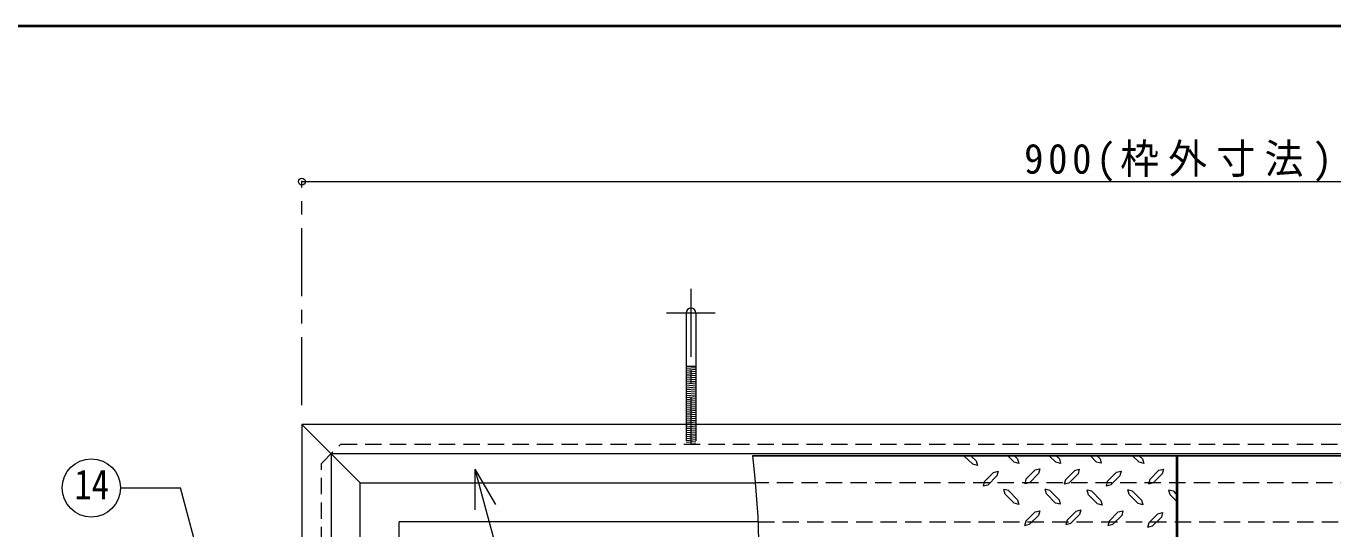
# Model space of a CAD drawing. Units: millimetres at full size, sheet at 1:7; details may follow other scales. Extents: x -1487 to 1348, y -983 to 984.
# Drawn here: x -772 to -100, y 725 to 984 of the extents above; entities that cross this region are included whole.
import ezdxf
from ezdxf.enums import TextEntityAlignment as Align

# ---------------------------------------------------------------- set-up
doc = ezdxf.new("R2010")
doc.units = ezdxf.units.MM
doc.header["$LTSCALE"] = 7
doc.header["$PDMODE"] = 32
doc.header["$PDSIZE"] = 3.5
doc.linetypes.add('CHAIN1', pattern=[8, 5, -1, 1, -1])
doc.linetypes.add('DASHED1', pattern=[1.8, 1.2, -0.6])
doc.layers.add('0-A', color=4, linetype='Continuous', lineweight=9)
doc.styles.add('ＭＳ ゴシック', font='')
doc.styles.get('ＭＳ ゴシック').set_extended_font_data('MS Gothic')

msp = doc.modelspace()

# ---------------------------------------------------------------- linework, layer by layer
at = {"layer": '0-A', "color": 1, "lineweight": 40}
for p, q in [((1347.643, 983.513), (-1487.357, 983.513)), ((-179.857, 528.513), (-179.857, 762.513))]:
    msp.add_line(p, q, dxfattribs=at)
at = {"layer": '0-A'}
for p, q in [((-629.857, 903.513), (270.143, 903.513)), ((-427.357, 808.412), (-432.357, 808.412)), ((-432.357, 807.542), (-427.357, 807.95)), ((-432.357, 806.538), (-427.357, 806.947)), ((-432.357, 805.535), (-427.357, 805.943)), ((-432.357, 804.532), (-427.357, 804.94)), ((-432.357, 803.528), (-427.357, 803.937)), ((-432.357, 802.525), (-427.357, 802.933)), ((-432.357, 801.522), (-427.357, 801.93)), ((-432.357, 800.518), (-427.357, 800.927)), ((-432.357, 799.515), (-427.357, 799.923)), ((-432.357, 798.512), (-427.357, 798.92)), ((-432.357, 797.508), (-427.357, 797.917)), ((-432.357, 796.505), (-427.357, 796.913)), ((-432.357, 795.502), (-427.357, 795.91)), ((-432.357, 794.498), (-427.357, 794.907)), ((-432.357, 793.495), (-427.357, 793.903)), ((-432.357, 792.492), (-427.357, 792.9)), ((-432.357, 791.488), (-427.357, 791.897)), ((-432.357, 790.485), (-427.357, 790.893)), ((-432.357, 789.482), (-427.357, 789.89)), ((-432.357, 788.478), (-427.357, 788.887)), ((-432.357, 787.475), (-427.357, 787.883)), ((-432.357, 786.472), (-427.357, 786.88)), ((-432.357, 785.468), (-427.357, 785.877)), ((-432.357, 784.465), (-427.357, 784.873)), ((-432.357, 783.462), (-427.357, 783.87)), ((-432.357, 782.458), (-427.357, 782.867)), ((-432.357, 781.455), (-427.357, 781.863)), ((-432.357, 780.452), (-427.357, 780.86)), ((-432.357, 779.448), (-427.357, 779.857)), ((-431.524, 778.513), (-427.357, 778.853)), ((-599.857, 748.513), (-614.857, 763.513)), ((-289.578, 762.513), (-285.045, 758.088)), ((-286.02, 762.513), (-283.32, 759.813)), ((-267.045, 762.513), (-263.67, 759.138)), ((-245.67, 762.513), (-242.295, 759.138)), ((-239.895, 758.463), (-242.295, 759.138)), ((-242.145, 762.513), (-240.495, 760.863)), ((-240.495, 760.863), (-239.895, 758.463)), ((-224.543, 762.513), (-221.37, 759.213)), ((-218.97, 758.613), (-221.37, 759.213)), ((-221.145, 762.513), (-219.57, 760.938)), ((-219.57, 760.938), (-218.97, 758.613)), ((-202.845, 762.513), (-199.47, 759.138)), ((-197.07, 758.463), (-199.47, 759.138)), ((-199.395, 762.513), (-197.745, 760.863)), ((-197.745, 760.863), (-197.07, 758.463)), ((-279.12, 749.088), (-274.32, 753.888)), ((-274.32, 753.888), (-271.995, 754.488)), ((-271.995, 754.488), (-272.595, 752.088)), ((-255.87, 748.638), (-251.22, 753.363)), ((-237.345, 750.138), (-232.62, 754.938)), ((-235.62, 748.413), (-230.895, 753.138)), ((-215.895, 749.238), (-211.095, 754.038)), ((-211.095, 754.038), (-208.77, 754.638)), ((-208.77, 754.638), (-209.37, 752.238)), ((-194.07, 750.213), (-189.345, 755.013)), ((-192.345, 748.488), (-187.62, 753.213)), ((-189.345, 755.013), (-186.945, 755.613)), ((-186.945, 755.613), (-187.62, 753.213)), ((-279.12, 749.088), (-279.72, 746.763)), ((-277.32, 747.363), (-279.72, 746.763)), ((-277.32, 747.363), (-272.595, 752.088)), ((-257.67, 750.363), (-258.27, 748.038)), ((-255.87, 748.638), (-258.27, 748.038)), ((-237.345, 750.138), (-238.02, 747.813)), ((-235.62, 748.413), (-238.02, 747.813)), ((-215.895, 749.238), (-216.495, 746.913)), ((-214.095, 747.513), (-216.495, 746.913)), ((-214.095, 747.513), (-209.37, 752.238)), ((-194.07, 750.213), (-194.745, 747.888)), ((-192.345, 748.488), (-194.745, 747.888)), ((-266.67, 744.588), (-268.995, 745.188)), ((-268.395, 742.788), (-268.995, 745.188)), ((-268.395, 742.788), (-263.67, 738.063)), ((-266.67, 744.588), (-261.945, 739.788)), ((-247.17, 742.863), (-247.77, 745.263)), ((-245.445, 744.588), (-247.77, 745.263)), ((-247.17, 742.863), (-242.445, 738.138)), ((-245.445, 744.588), (-240.645, 739.863)), ((-240.645, 739.863), (-240.045, 737.538)), ((-223.845, 744.213), (-226.245, 744.813)), ((-225.57, 742.413), (-226.245, 744.813)), ((-225.57, 742.413), (-220.92, 737.763)), ((-223.845, 744.213), (-219.12, 739.488)), ((-219.12, 739.488), (-218.52, 737.088)), ((-204.645, 742.563), (-205.32, 744.963)), ((-202.92, 744.288), (-205.32, 744.963)), ((-204.645, 742.563), (-199.92, 737.838)), ((-202.92, 744.288), (-198.195, 739.563)), ((-198.195, 739.563), (-197.52, 737.238)), ((-181.77, 744.213), (-184.17, 744.813)), ((-183.495, 742.413), (-184.17, 744.813)), ((-183.495, 742.413), (-179.857, 738.776)), ((-181.77, 744.213), (-179.857, 742.027)), ((-257.67, 728.763), (-252.945, 733.563)), ((-252.945, 733.563), (-250.62, 734.163)), ((-250.62, 734.163), (-251.22, 731.763)), ((-240.045, 737.538), (-242.445, 738.138)), ((-236.52, 729.288), (-231.795, 734.013)), ((-234.795, 727.563), (-230.07, 732.288)), ((-231.795, 734.013), (-229.47, 734.688)), ((-229.47, 734.688), (-230.07, 732.288)), ((-218.52, 737.088), (-220.92, 737.763)), ((-214.92, 728.763), (-210.195, 733.563)), ((-210.195, 733.563), (-207.795, 734.163)), ((-207.795, 734.163), (-208.47, 731.763)), ((-197.52, 737.238), (-199.92, 737.838)), ((-194.52, 727.938), (-189.795, 732.663)), ((-395.409, 728.513), (-579.857, 728.513)), ((-579.857, 590.225), (-579.857, 728.513)), ((-257.67, 728.763), (-258.345, 726.438)), ((-255.945, 727.038), (-258.345, 726.438)), ((-255.945, 727.038), (-251.22, 731.763)), ((-236.52, 729.288), (-237.195, 726.888)), ((-234.795, 727.563), (-237.195, 726.888)), ((-214.92, 728.763), (-215.52, 726.438)), ((-213.12, 727.038), (-215.52, 726.438)), ((-213.12, 727.038), (-208.47, 731.763)), ((-194.52, 727.938), (-195.195, 725.538)), ((-192.795, 726.213), (-195.195, 725.538)), ((-192.795, 726.213), (-188.07, 730.938))]:
    msp.add_line(p, q, dxfattribs=at)
at = {"layer": '0-A', "linetype": 'CHAIN1'}
for p, q in [((-629.857, 788.513), (-629.857, 903.513)), ((-429.857, 848.412), (-429.857, 768.513)), ((-417.357, 835.912), (-442.357, 835.912))]:
    msp.add_line(p, q, dxfattribs=at)
at = {"layer": '0-A', "color": 7, "lineweight": 18}
for p, q in [((-432.357, 835.912), (-432.357, 778.513)), ((-427.357, 835.912), (-427.357, 778.513)), ((270.143, 778.513), (-629.857, 778.513)), ((-629.857, 778.513), (-629.857, 528.513)), ((255.143, 763.513), (-614.857, 763.513)), ((-540.895, 755.652), (-540.895, 734.652)), ((-540.895, 755.652), (-530.395, 737.466)), ((-540.895, 755.652), (-523.77, 691.742)), ((-723.095, 745.925), (-692.286, 745.925)), ((-674.478, 679.464), (-692.286, 745.925))]:
    msp.add_line(p, q, dxfattribs=at)
at = {"layer": '0-A', "linetype": 'DASHED1'}
for p, q in [((-432.357, 778.445), (-431.524, 778.513)), ((-432.357, 778.513), (-432.357, 768.513)), ((-432.357, 777.442), (-427.357, 777.85)), ((-432.357, 776.438), (-427.357, 776.847)), ((-432.357, 775.435), (-427.357, 775.843)), ((-432.357, 774.432), (-427.357, 774.84)), ((-432.357, 773.428), (-427.357, 773.837)), ((-432.357, 772.425), (-427.357, 772.833)), ((-427.357, 778.513), (-427.357, 768.513)), ((-432.357, 771.422), (-427.357, 771.83)), ((-432.357, 770.418), (-427.357, 770.827)), ((-432.357, 769.415), (-427.357, 769.823)), ((-431.117, 768.513), (-427.357, 768.82)), ((240.143, 748.513), (-396.919, 748.513)), ((-395.409, 728.513), (220.143, 728.513))]:
    msp.add_line(p, q, dxfattribs=at)
at = {"layer": '0-A', "color": 5, "lineweight": 25}
msp.add_line((254.143, 762.513), (-398.315, 762.513), dxfattribs=at)
at = {"layer": '0-A', "color": 7, "lineweight": 18}
for points in [[(-629.857, 778.513), (-614.857, 763.513), (-614.857, 528.513)], [(-398.315, 762.513), (-397.119, 750.906), (-395.479, 731.302), (-395.012, 712.836)]]:
    msp.add_lwpolyline(points, dxfattribs=at)
at = {"layer": '0-A', "linetype": 'DASHED1'}
msp.add_lwpolyline([(-619.857, 528.513), (-619.857, 758.513), (-609.857, 768.513), (250.143, 768.513)], dxfattribs=at)
at = {"layer": '0-A'}
for points in [[(-283.32, 759.813), (-282.645, 757.413), (-285.045, 758.088)], [(-263.595, 762.513), (-261.945, 760.863), (-261.27, 758.538), (-263.67, 759.138)], [(-257.67, 750.363), (-252.945, 755.163), (-250.545, 755.763), (-251.22, 753.363)], [(-232.62, 754.938), (-230.295, 755.538), (-230.895, 753.138)], [(-599.857, 594.575), (-599.857, 748.513), (-396.919, 748.513)], [(-261.945, 739.788), (-261.27, 737.463), (-263.67, 738.063)], [(-189.795, 732.663), (-187.47, 733.338), (-188.07, 730.938)]]:
    msp.add_lwpolyline(points, dxfattribs=at)
at = {"layer": '0-A', "color": 7, "lineweight": 18}
msp.add_circle((-738.095, 745.925), 15, dxfattribs=at)
msp.add_arc((-429.857, 835.912), 2.5, 0, 180, dxfattribs=at)
at = {"layer": '0-A'}
msp.add_point((-629.857, 903.513), dxfattribs=at)

# ---------------------------------------------------------------- texts
at = {"layer": '0-A', "color": 7, "style": 'ＭＳ ゴシック', "width": 0.85}
msp.add_text('14', height=15.4, dxfattribs=at).set_placement((-746.845, 735.425), align=Align.BOTTOM_LEFT)
at = {"layer": '0-A', "color": 7, "insert": (-258.607, 903.513), "char_height": 15.4, "attachment_point": 7, "style": 'ＭＳ ゴシック'}
msp.add_mtext('\\T1.24;\\W0.95;900(枠外寸法)', dxfattribs=at)

doc.saveas('drawing.dxf')
